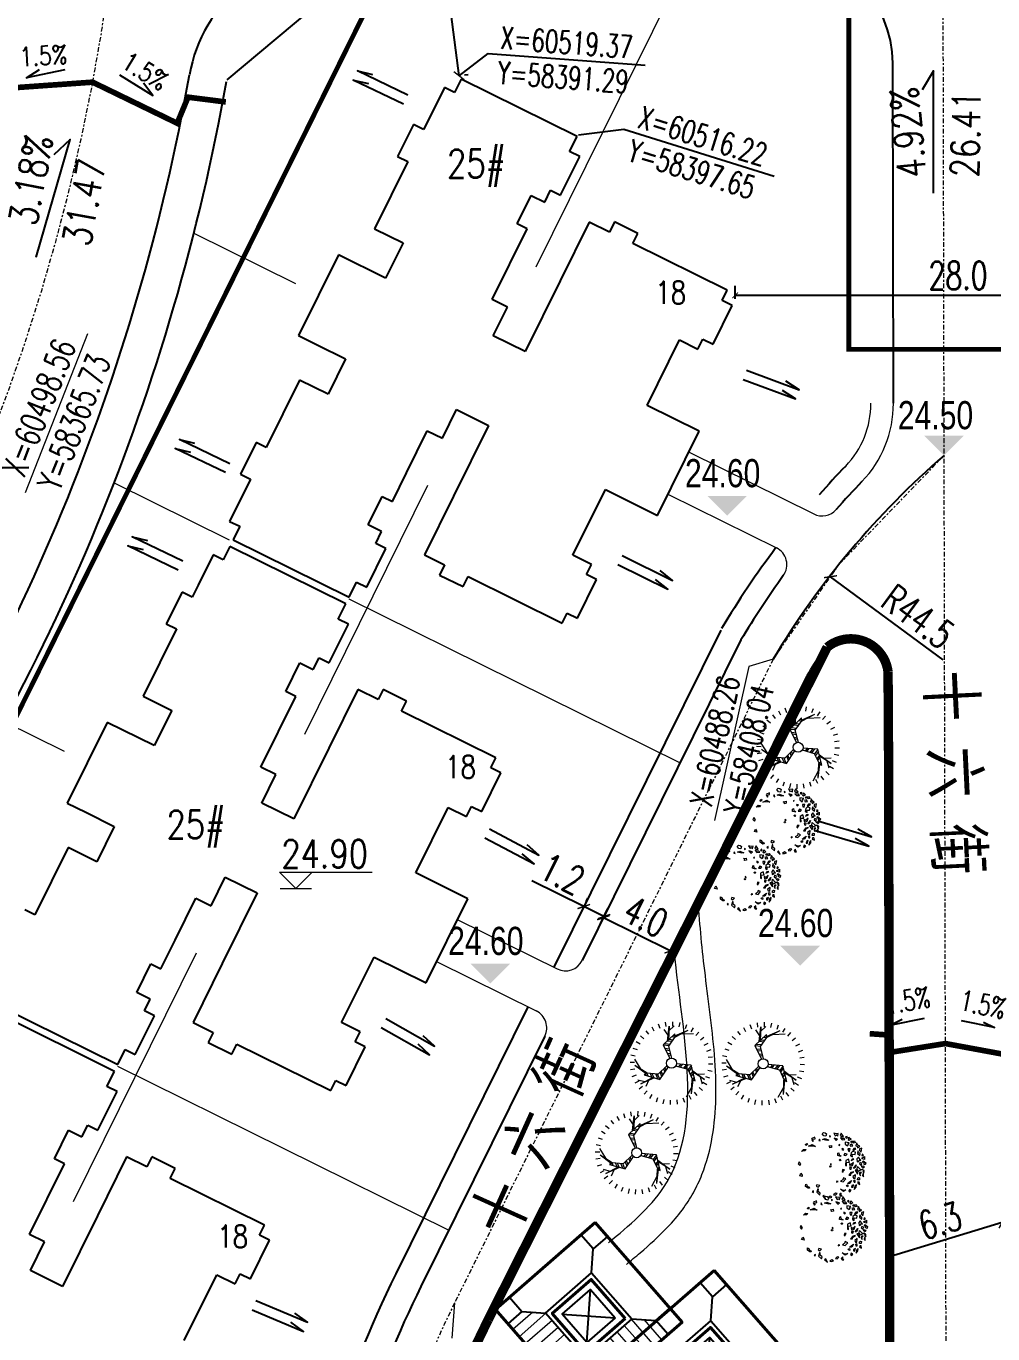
# Model space of a CAD drawing. Header units: inches. Extents: x 393 to 1582, y 246 to 1188.
# Drawn here: x 1332.2 to 1383.8, y 661.5 to 731.2 of the extents above; entities that cross this region are included whole.
import ezdxf

# ---------------------------------------------------------------- set-up
doc = ezdxf.new("R2010")
doc.units = ezdxf.units.IN
doc.header["$MEASUREMENT"] = 0
for name, pattern in [('CENTERX2', [4, 2.5, -0.5, 0.5, -0.5]), ('DASHED2', [0.375, 0.25, -0.125]), ('DOTE', [2.42, 2, -0.2, 0.02, -0.2])]:
    doc.linetypes.add(name, pattern=pattern)
for name, color, linetype in [('biaogao-now', 7, 'Continuous'), ('buildcoor', 7, 'Continuous'), ('DIM', 4, 'Continuous'), ('drain', 4, 'Continuous'), ('ELEV', 1, 'Continuous'), ('JZ', 4, 'Continuous'), ('LAWN', 3, 'Continuous'), ('PUB_TEXT', 7, 'Continuous'), ('ROAD-TEXT', 4, 'Continuous'), ('roaddim', 2, 'Continuous'), ('roadradiu', 3, 'Continuous'), ('rod', 1, 'Continuous'), ('YSX', 7, 'Continuous'), ('公共绿地', 3, 'Continuous'), ('外墙', 42, 'Continuous'), ('建筑层数', 7, 'Continuous'), ('车库边线', 4, 'DOTE')]:
    doc.layers.add(name, color=color, linetype=linetype)
for name, color, linetype, lineweight in [('buildelev', 2, 'Continuous', 20), ('HATCH', 64, 'Continuous', 9), ('jz1', 40, 'Continuous', 40), ('ROAD', 1, 'Continuous', 25), ('ROAD-CENTER', 7, 'CENTERX2', 18), ('ROAD-ZB', 4, 'Continuous', 15), ('walk', 2, 'Continuous', 18), ('围墙', 75, 'FENCELINE1', 15), ('建筑型号', 2, 'Continuous', 18), ('树', 84, 'Continuous', 15)]:
    doc.layers.add(name, color=color, linetype=linetype, lineweight=lineweight)
doc.styles.add('-黑体', font='simhei.ttf', dxfattribs={"width": 0.8})
doc.styles.add('_HZTXT', font='txt.shx', dxfattribs={"width": 0.8, "bigfont": 'hztxt.shx'})
doc.styles.add('DIM_FONT', font='SIMPLEX.shx', dxfattribs={"width": 0.8})
doc.styles.add('FLS', font='', dxfattribs={"width": 0.8})
doc.styles.add('HZ', font='simplex.shx', dxfattribs={"width": 0.7, "bigfont": 'hztxt.shx'})
doc.styles.add('RO', font='romans.shx', dxfattribs={"width": 0.8})
doc.styles.get('FLS').set_extended_font_data('创艺繁隶书')
doc.linetypes.add('FENCELINE1', pattern='A,0.25,-0.1,[133,ltypeshp.shx,S=0.1,R=0,X=-0.1,Y=0],-0.1,1', length=1.45)
doc.dimstyles.new('NORMAL', dxfattribs={"dimtxt": 1.5, "dimasz": 0.3, "dimexe": 0.5, "dimexo": 0.3, "dimgap": 0.3, "dimtad": 1, "dimdec": 1, "dimzin": 1, "dimdsep": 46, "dimtxsty": 'HZ', "dimblk": 'ARCHTICK', "dimcen": 0, "dimclrt": 256, "dimadec": 0, "dimazin": 0, "dimtfac": 1, "dimtdec": 1, "dimtofl": 0, "dimtmove": 0, "dimatfit": 3, "dimldrblk": 'ARCHTICK', "dimfxl": 1, "dimtolj": 2, "dimtzin": 0, "dimarcsym": 0})

# ---------------------------------------------------------------- blocks, each defined once
blk = doc.blocks.new('pm10')
at = {"layer": 'ROAD-TEXT', "const_width": 0.3}
blk.add_lwpolyline([(58362.619, 60514.036), (58364.86, 60513.62), (58364.515, 60512.064), (58369.839, 60511.948), (58374.126, 60509.35), (58374.829, 60510.68), (58376.813, 60510.239)], dxfattribs=at)
at = {"layer": 'ROAD-TEXT', "ltscale": 0.3}
for points in [[(58368.425, 60512.744), (58366.351, 60512.496), (58367.078, 60512.882)], [(58371.306, 60512.208), (58372.97, 60510.947), (58372.537, 60511.648)]]:
    blk.add_lwpolyline(points, dxfattribs=at)
at = {"layer": 'ROAD-TEXT', "ltscale": 0.3, "style": 'DIM_FONT', "width": 0.8}
for rotation, p in [(358.1475, (58366.075, 60513.139)), (323.45295, (58371.356, 60512.621))]:
    blk.add_text('1.5%', height=1, rotation=rotation, dxfattribs=at).set_placement(p)
blk = doc.blocks.new('_ARCHTICK')
at = {"color": 0, "linetype": 'ByBlock', "const_width": 0.15}
blk.add_lwpolyline([(-0.5, -0.5), (0.5, 0.5)], dxfattribs=at)
blk = doc.blocks.new('*D241')
at = {"layer": 'DEFPOINTS', "color": 0, "ltscale": 0.3, "transparency": 16777216}
for p in [(1398.437, 716.876), (1370.029, 716.385), (1398.437, 716.387)]:
    blk.add_point(p, dxfattribs=at)
at = {"layer": 'DIM', "color": 0, "lineweight": -2, "ltscale": 0.3, "transparency": 16777216}
for p, q in [((1370.029, 716.685), (1370.029, 717.374)), ((1398.437, 716.687), (1398.437, 717.376)), ((1370.029, 716.874), (1398.437, 716.876))]:
    blk.add_line(p, q, dxfattribs=at)
at = {"layer": 'DIM', "color": 0, "lineweight": -2, "ltscale": 0.3, "transparency": 16777216, "xscale": 0.3, "yscale": 0.3, "zscale": 0.3}
for p, rotation in [((1370.029, 716.874), 180.0042632160774), ((1398.437, 716.876), 0.00426321607739326)]:
    blk.add_blockref('_ARCHTICK', p, dxfattribs=dict(at, rotation=rotation))
at = {"layer": 'DIM', "ltscale": 0.3, "transparency": 16777216, "insert": (1381.915, 717.924), "char_height": 1.5, "attachment_point": 5, "rotation": 0.00426, "style": 'HZ'}
blk.add_mtext('\\A2;28.0', dxfattribs=at)
blk = doc.blocks.new('bg')
at = {"layer": 'buildelev'}
blk.add_line((403415.903, 597892.095), (403417.408, 597892.095), dxfattribs=at)
blk.add_lwpolyline([(403417.451, 597892.89), (403416.656, 597892.095), (403415.86, 597892.89), (403420.35, 597892.89)], dxfattribs=at)
blk = doc.blocks.new('A$C1C5E2274')
at = {"layer": 'HATCH'}
for p, q in [((2.833, 6.555), (3.25, 4.997)), ((3.247, 6.666), (3.664, 5.108)), ((3.661, 6.776), (4.078, 5.219)), ((4.075, 6.887), (4.492, 5.33)), ((4.489, 6.998), (4.839, 5.691)), ((4.903, 7.109), (5.142, 6.216)), ((1.177, 6.111), (1.492, 4.934)), ((1.591, 6.222), (2.008, 4.664)), ((2.005, 6.333), (2.422, 4.775)), ((2.419, 6.444), (2.836, 4.886)), ((4.826, 5.669), (6.151, 6.024)), ((5.129, 6.194), (6.04, 6.438)), ((4.704, 5.192), (6.261, 5.61)), ((4.814, 4.778), (6.372, 5.196)), ((4.925, 4.364), (6.483, 4.782)), ((5.036, 3.95), (6.594, 4.368)), ((5.147, 3.536), (6.705, 3.954)), ((5.258, 3.122), (6.816, 3.54)), ((5.369, 2.708), (6.927, 3.126)), ((5.879, 2.401), (7.038, 2.712))]:
    blk.add_line(p, q, dxfattribs=at)
at = {"layer": 'JZ'}
for p, q in [((5.195, 6.308), (4.655, 5.373)), ((1.975, 4.655), (1.04, 5.195)), ((6.308, 2.154), (5.373, 2.693)), ((2.693, 1.975), (2.154, 1.04))]:
    blk.add_line(p, q, dxfattribs=at)
for points in [[(4.975, 7.129), (5.796, 7.348), (6.015, 6.528), (5.195, 6.308)], [(0, 5.796), (0.821, 6.015), (1.04, 5.195), (0.22, 4.975)], [(1.975, 4.655), (4.655, 5.373), (5.373, 2.693), (2.693, 1.975)], [(2.634, 4.275), (4.275, 4.715), (4.715, 3.074), (3.074, 2.634)], [(6.308, 2.154), (7.129, 2.374), (7.348, 1.553), (6.528, 1.333)], [(1.333, 0.821), (2.154, 1.04), (2.374, 0.22), (1.553, 0)]]:
    blk.add_lwpolyline(points, close=True, dxfattribs=at)
for points in [[(4.715, 3.074), (2.634, 4.275)], [(4.275, 4.715), (3.074, 2.634)]]:
    blk.add_lwpolyline(points, dxfattribs=at)
at = {"layer": 'jz1'}
for points in [[(1.553, 0), (7.348, 1.553), (5.796, 7.348), (0, 5.796)], [(2.238, 4.504), (4.504, 5.111), (5.111, 2.845), (2.845, 2.238)]]:
    blk.add_lwpolyline(points, close=True, dxfattribs=at)
blk = doc.blocks.new('A$C45DD124F')
at = {"layer": 'YSX', "extrusion": (0, 0, -1), "xscale": 0.8000000000006148, "yscale": 0.7999999999992724, "zscale": -0.8, "rotation": 72.08396600042862}
blk.add_blockref('A$C1C5E2274', (-0.626, -1.182), dxfattribs=at)
blk = doc.blocks.new('t2')
for p, q in [((-0.72, 3.23), (-0.64, 2.88)), ((-0.15, 3.3), (-0.13, 2.95)), ((0.43, 3.28), (0.38, 2.92)), ((0.99, 3.16), (0.88, 2.81)), ((-2.24, 2.44), (-1.99, 2.17)), ((-1.78, 2.79), (-1.59, 2.49)), ((-1.34, 2.61), (-1.58, 1.52)), ((-1.34, 2.61), (-1.51, 1.47)), ((-1.44, 2), (-0.89, 2.82)), ((-1.27, 3.06), (-1.13, 2.72)), ((1.53, 2.93), (1.36, 2.62)), ((2.01, 2.62), (1.79, 2.34)), ((2.44, 2.24), (2.17, 1.99)), ((-2.93, 1.53), (-2.62, 1.36)), ((-2.62, 2.01), (-2.34, 1.79)), ((-1.95, 1.1), (-2.53, 1.12)), ((-1.63, 0.77), (-2.5, 1.58)), ((-2.5, 1.58), (-1.63, 0.89)), ((-2.3, 1.92), (-2.2, 1.35)), ((-1.73, 1.61), (-1.56, 0.32)), ((-1.53, 1.47), (-1.73, 1.61)), ((-1.24, 0.62), (-1.53, 1.47)), ((1.06, 1.19), (0.28, 0.27)), ((2.26, 0.7), (1.06, 1.19)), ((1.48, 1.02), (2.62, 1.38)), ((2.62, 1.38), (1.59, 0.97)), ((1.93, 1.14), (2.23, 1.63)), ((2.81, 1.03), (2.27, 1.23)), ((2.79, 1.78), (2.49, 1.59)), ((3.06, 1.27), (2.72, 1.13)), ((-3.28, 0.43), (-2.92, 0.38)), ((-3.16, 0.99), (-2.81, 0.88)), ((-1.56, 0.32), (-0.37, 0.11)), ((-0.31, 0.25), (-1.24, 0.62)), ((0.37, 0.14), (1.16, 0.76)), ((1.16, 0.76), (2.04, 0.59)), ((2.93, -0.14), (2.03, 0.57)), ((2.04, 0.59), (2.26, 0.7)), ((2.93, -0.14), (2.11, 0.61)), ((2.45, 0.24), (2.89, -0.64)), ((3.23, 0.72), (2.88, 0.64)), ((3.3, 0.15), (2.95, 0.13)), ((-3.3, -0.15), (-2.95, -0.13)), ((-3.23, -0.72), (-2.88, -0.64)), ((-0.06, -0.39), (0.08, -1.38)), ((0.5, -1.51), (0.1, -0.38)), ((3.16, -0.99), (2.81, -0.88)), ((3.28, -0.43), (2.92, -0.38)), ((-3.06, -1.27), (-2.72, -1.13)), ((-2.79, -1.78), (-2.49, -1.59)), ((-2.44, -2.24), (-2.17, -1.99)), ((-1.59, -2.47), (-0.52, -2.05)), ((-0.53, -2.3), (0.5, -1.51)), ((-0.51, -2.07), (-0.53, -2.3)), ((0.08, -1.38), (-0.51, -2.07)), ((0.14, -1.8), (-0.12, -2.95)), ((-0.12, -2.95), (0.04, -1.86)), ((2.62, -2.01), (2.34, -1.79)), ((2.93, -1.53), (2.62, -1.36)), ((-2.01, -2.62), (-1.79, -2.34)), ((-1.02, -2.25), (-1.99, -2.18)), ((-1.59, -2.47), (-0.52, -2.13)), ((-1.53, -2.93), (-1.36, -2.62)), ((-0.99, -3.16), (-0.88, -2.81)), ((-0.52, -2.95), (-0.07, -2.58)), ((-0.43, -3.28), (-0.38, -2.92)), ((0.03, -2.24), (0.29, -2.75)), ((0.15, -3.3), (0.13, -2.95)), ((0.72, -3.23), (0.64, -2.88)), ((1.27, -3.06), (1.13, -2.72)), ((1.78, -2.79), (1.59, -2.49)), ((2.24, -2.44), (1.99, -2.17))]:
    blk.add_line(p, q)
at = {"color": 0}
for p, q in [((-1.71, 1.46), (-1.64, 1.54)), ((-1.69, 1.3), (-1.53, 1.47)), ((-1.65, 0.98), (-1.44, 1.2)), ((-1.63, 0.82), (-1.39, 1.07)), ((1.07, 1.18), (1.21, 0.75)), ((1.22, 1.12), (1.35, 0.72)), ((-1.58, 0.5), (-1.3, 0.8)), ((-1.56, 0.34), (-1.25, 0.67)), ((-1.28, 0.27), (-1.03, 0.54)), ((-1.14, 0.24), (-0.91, 0.49)), ((-0.85, 0.19), (-0.66, 0.39)), ((-0.7, 0.16), (-0.54, 0.34)), ((0.49, 0.53), (0.57, 0.29)), ((0.59, 0.64), (0.67, 0.38)), ((0.78, 0.86), (0.88, 0.54)), ((0.88, 0.98), (0.99, 0.62)), ((1.52, 1), (1.62, 0.67)), ((1.67, 0.94), (1.76, 0.65)), ((1.97, 0.81), (2.04, 0.59)), ((2.12, 0.75), (2.15, 0.64)), ((0.21, -0.69), (-0.03, -0.64)), ((0.26, -0.83), (-0.01, -0.77)), ((0.36, -1.11), (0.03, -1.03)), ((-0.28, -2.11), (-0.51, -2.06)), ((-0.02, -1.92), (-0.32, -1.85)), ((0.11, -1.82), (-0.23, -1.74)), ((0.36, -1.62), (-0.05, -1.53)), ((0.41, -1.25), (0.05, -1.17)), ((0.49, -1.52), (0.05, -1.42)), ((-0.41, -2.21), (-0.52, -2.19))]:
    blk.add_line(p, q, dxfattribs=at)
blk.add_circle((0, 0), 0.397)
at = {"style": 'DIM_FONT', "width": 0.8, "flags": 9}
for tag in ['XSIZE', 'YSIZE']:
    blk.add_attdef(tag, (0, 0), '', height=0.000997, rotation=122.3352, dxfattribs=at)
blk = doc.blocks.new('GPPMTR01')
at = {"color": 0, "linetype": 'ByBlock'}
for points in [[(-0.354, 0.404), (-0.335, 0.371), (-0.312, 0.378), (-0.293, 0.408)], [(-0.298, 0.355), (-0.259, 0.362), (-0.24, 0.402), (-0.263, 0.4), (-0.275, 0.378)], [(-0.263, 0.454), (-0.27, 0.431), (-0.248, 0.431), (-0.243, 0.447)], [(-0.215, 0.443), (-0.218, 0.456), (-0.242, 0.475), (-0.199, 0.486), (-0.199, 0.449)], [(-0.166, 0.433), (-0.207, 0.386), (-0.18, 0.371), (-0.137, 0.387), (-0.147, 0.409), (-0.165, 0.407)], [(-0.173, 0.469), (-0.151, 0.518), (-0.12, 0.516), (-0.128, 0.487), (-0.144, 0.498), (-0.151, 0.48), (-0.145, 0.47)], [(-0.127, 0.461), (-0.133, 0.429), (-0.111, 0.428), (-0.096, 0.459)], [(-0.106, 0.53), (-0.073, 0.496), (-0.058, 0.515), (-0.035, 0.504), (-0.038, 0.545), (-0.064, 0.53)], [(-0.079, 0.401), (-0.097, 0.371), (-0.064, 0.359), (-0.049, 0.371)], [(-0.038, 0.477), (-0.055, 0.454), (-0.043, 0.424), (-0.032, 0.439)], [(0.007, 0.443), (-0.026, 0.412), (-0.02, 0.382), (0.016, 0.352), (0.045, 0.367), (0.01, 0.386), (0.034, 0.42)], [(0.005, 0.559), (-0.005, 0.523), (0.016, 0.511), (0.051, 0.519)], [(0.01, 0.485), (0.042, 0.462), (0.084, 0.477), (0.066, 0.492), (0.042, 0.485)], [(0.105, 0.53), (0.084, 0.519), (0.099, 0.504), (0.114, 0.511)], [(0.158, 0.447), (0.096, 0.443), (0.105, 0.412), (0.146, 0.393), (0.155, 0.416), (0.14, 0.428)], [(0.131, 0.488), (0.137, 0.5), (0.134, 0.53), (0.173, 0.507), (0.146, 0.481)], [(0.179, 0.477), (0.229, 0.496), (0.25, 0.473), (0.223, 0.458), (0.22, 0.477), (0.202, 0.469), (0.199, 0.458)], [(0.205, 0.439), (0.179, 0.42), (0.194, 0.405), (0.226, 0.416)], [(0.214, 0.359), (0.274, 0.374), (0.291, 0.409), (0.282, 0.336), (0.247, 0.333)], [(0.268, 0.45), (0.253, 0.435), (0.241, 0.409), (0.274, 0.428)], [(0.315, 0.416), (0.306, 0.401), (0.318, 0.39), (0.348, 0.393)], [(-0.482, 0.196), (-0.461, 0.207), (-0.432, 0.177), (-0.452, 0.154), (-0.494, 0.15), (-0.5, 0.177)], [(-0.412, 0.305), (-0.364, 0.304), (-0.367, 0.328), (-0.343, 0.337), (-0.374, 0.364), (-0.382, 0.335)], [(-0.393, 0.241), (-0.408, 0.23), (-0.396, 0.226)], [(-0.304, 0.31), (-0.343, 0.272), (-0.298, 0.279)], [(-0.215, 0.295), (-0.215, 0.276), (-0.206, 0.283)], [(-0.123, 0.314), (-0.144, 0.295), (-0.135, 0.287), (-0.115, 0.295)], [(-0.064, 0.207), (-0.085, 0.184), (-0.115, 0.203), (-0.115, 0.219), (-0.085, 0.207), (-0.052, 0.226)], [(-0.032, 0.317), (-0.058, 0.295), (-0.043, 0.264), (-0.023, 0.291)], [(0.045, 0.295), (0.042, 0.249), (0.105, 0.211), (0.119, 0.219), (0.069, 0.245), (0.096, 0.283)], [(0.084, 0.371), (0.072, 0.344), (0.081, 0.321), (0.084, 0.344)], [(0.128, 0.336), (0.137, 0.287), (0.114, 0.272), (0.146, 0.26), (0.158, 0.302)], [(0.179, 0.272), (0.167, 0.245), (0.185, 0.238), (0.199, 0.253)], [(0.199, 0.291), (0.179, 0.352), (0.211, 0.31)], [(0.25, 0.325), (0.241, 0.298), (0.312, 0.302), (0.282, 0.329)], [(0.253, 0.268), (0.241, 0.226), (0.259, 0.177), (0.274, 0.203), (0.253, 0.219)], [(0.303, 0.268), (0.309, 0.219), (0.336, 0.215), (0.351, 0.234)], [(0.321, 0.363), (0.306, 0.34), (0.327, 0.325), (0.356, 0.325), (0.327, 0.336)], [(0.351, 0.382), (0.348, 0.371), (0.368, 0.355), (0.392, 0.359)], [(0.386, 0.257), (0.368, 0.272), (0.365, 0.287), (0.377, 0.298), (0.401, 0.283)], [(0.401, 0.207), (0.383, 0.219), (0.365, 0.211), (0.368, 0.196), (0.392, 0.192)], [(0.431, 0.26), (0.419, 0.245), (0.436, 0.23), (0.466, 0.249)], [(0.442, 0.203), (0.451, 0.169), (0.487, 0.139), (0.472, 0.181)], [(-0.482, 0.014), (-0.506, 0.025), (-0.514, -0.024), (-0.506, -0.036), (-0.464, -0.036), (-0.47, -0.024), (-0.494, -0.017)], [(-0.446, 0.071), (-0.432, 0.055), (-0.414, 0.067)], [(-0.417, 0.109), (-0.411, 0.15), (-0.357, 0.188), (-0.369, 0.162)], [(-0.283, 0.139), (-0.269, 0.181), (-0.239, 0.166), (-0.248, 0.139), (-0.263, 0.15)], [(-0.02, 0.033), (-0.035, 0.025), (-0.026, 0.017), (-0.014, 0.021)], [(-0.02, 0.188), (-0.008, 0.192), (0.001, 0.177), (-0.02, 0.169)], [(0.152, 0.162), (0.137, 0.139), (0.158, 0.12), (0.176, 0.128), (0.161, 0.143)], [(0.25, 0.086), (0.271, 0.063), (0.274, 0.021), (0.303, 0.052), (0.285, 0.109)], [(0.348, 0.173), (0.377, 0.128), (0.356, 0.097), (0.354, 0.128)], [(0.401, 0.078), (0.398, 0.063), (0.374, 0.067), (0.377, 0.09)], [(0.428, 0.025), (0.431, -0.021), (0.377, -0.043), (0.41, -0.013)], [(0.422, 0.166), (0.419, 0.135), (0.439, 0.12), (0.451, 0.139)], [(0.451, 0.074), (0.469, 0.052), (0.484, 0.063), (0.472, 0.093)], [(-0.467, -0.131), (-0.464, -0.157), (-0.482, -0.154), (-0.485, -0.127)], [(-0.437, -0.131), (-0.429, -0.066), (-0.381, -0.04), (-0.408, -0.078)], [(-0.42, -0.26), (-0.432, -0.218), (-0.411, -0.188), (-0.402, -0.214), (-0.411, -0.229)], [(0.256, -0.013), (0.241, -0.028), (0.253, -0.04)], [(0.407, -0.119), (0.389, -0.138), (0.398, -0.176), (0.419, -0.154)], [(0.436, -0.066), (0.442, -0.097), (0.466, -0.097), (0.481, -0.074), (0.46, -0.078)], [(-0.266, -0.366), (-0.304, -0.374), (-0.283, -0.4), (-0.251, -0.393)], [(0.17, -0.286), (0.137, -0.317), (0.149, -0.336), (0.176, -0.321)], [(0.205, -0.332), (0.199, -0.343), (0.235, -0.378), (0.294, -0.359), (0.274, -0.34), (0.235, -0.351)], [(0.327, -0.305), (0.333, -0.328), (0.389, -0.313)], [(0.416, -0.218), (0.389, -0.233), (0.392, -0.271), (0.407, -0.248)], [(-0.115, -0.473), (-0.138, -0.438), (-0.106, -0.438), (-0.085, -0.446)], [(0.072, -0.48), (0.042, -0.461), (0.06, -0.45), (0.066, -0.454), (0.096, -0.454), (0.096, -0.438), (0.125, -0.442), (0.114, -0.461)], [(0.188, -0.431), (0.211, -0.423), (0.188, -0.408)]]:
    blk.add_lwpolyline(points, close=True, dxfattribs=at)
blk.add_circle((0, 0), 0.01, dxfattribs=at)
blk = doc.blocks.new('psss')
at = {"layer": 'drain', "ltscale": 3}
for points in [[(-2.979, 0.527), (0.007, 0.531), (-0.808, 0.714)], [(-2.967, -0.004), (0, 0), (-0.815, 0.183)]]:
    blk.add_lwpolyline(points, dxfattribs=at)
blk = doc.blocks.new('*D297')
at = {"layer": 'DEFPOINTS', "color": 0, "ltscale": 0.3, "transparency": 16777216}
for p in [(1384.259, 667.458), (1378.263, 665.624), (1378.263, 665.624)]:
    blk.add_point(p, dxfattribs=at)
at = {"layer": 'roaddim', "color": 0, "lineweight": -2, "ltscale": 0.3, "transparency": 16777216}
for p, q in [((1384.259, 667.458), (1378.263, 665.624)), ((1384.347, 667.171), (1384.406, 666.98)), ((1378.175, 665.911), (1378.117, 666.102))]:
    blk.add_line(p, q, dxfattribs=at)
at = {"layer": 'roaddim', "color": 0, "lineweight": -2, "ltscale": 0.3, "transparency": 16777216, "xscale": 0.5, "yscale": 0.5, "zscale": 0.5}
for p, rotation in [((1384.259, 667.458), 17.00651249891057), ((1378.263, 665.624), 197.0065124989106)]:
    blk.add_blockref('_ARCHTICK', p, dxfattribs=dict(at, rotation=rotation))
at = {"layer": 'roaddim', "ltscale": 0.3, "transparency": 16777216, "insert": (1380.954, 667.545), "char_height": 1.5, "attachment_point": 5, "rotation": 17.00651, "style": 'HZ'}
blk.add_mtext('\\A2;6.3', dxfattribs=at)
blk = doc.blocks.new('*D447')
at = {"layer": 'DEFPOINTS', "color": 0, "ltscale": 0.3, "transparency": 16777216}
for p in [(1362.715, 683.105), (1366.594, 681.925), (1366.299, 681.33)]:
    blk.add_point(p, dxfattribs=at)
at = {"layer": 'roaddim', "color": 0, "lineweight": -2, "ltscale": 0.3, "transparency": 16777216}
for p, q in [((1362.848, 683.373), (1363.231, 684.148)), ((1363.009, 683.7), (1366.594, 681.925)), ((1366.432, 681.599), (1366.815, 682.374))]:
    blk.add_line(p, q, dxfattribs=at)
at = {"layer": 'roaddim', "color": 0, "lineweight": -2, "ltscale": 0.3, "transparency": 16777216, "xscale": 0.5, "yscale": 0.5, "zscale": 0.5}
for p, rotation in [((1363.009, 683.7), 153.6676546169381), ((1366.594, 681.925), 333.6676546169381)]:
    blk.add_blockref('_ARCHTICK', p, dxfattribs=dict(at, rotation=rotation))
at = {"layer": 'roaddim', "ltscale": 0.3, "transparency": 16777216, "insert": (1365.267, 683.754), "char_height": 1.5, "attachment_point": 5, "rotation": 333.66765, "style": 'HZ'}
blk.add_mtext('\\A2;4.0', dxfattribs=at)
blk = doc.blocks.new('pm5')
at = {"layer": 'ROAD-TEXT', "ltscale": 0.1}
blk.add_lwpolyline([(58043.027, 60408.655, 0.3, 0.3, 0), (58043.097, 60409.679, 0.3, 0.3, 0), (58044.026, 60409.706, 0.3, 0.3, 0), (58044.026, 60409.706, 0.3, 0.3, 0), (58043.541, 60412.693, 0.3, 0.3, 0), (58044.089, 60415.717, 0.3, 0.3, 0), (58043.44, 60421.194, 0.3, 0.3, 0), (58042.669, 60421.172, 0.3, 0.3, 0), (58042.642, 60422, 0, 0, 0)], format="xyseb", dxfattribs=at)
for points in [[(58042.657, 60418.003), (58042.871, 60417.185), (58042.871, 60419.533)], [(58042.388, 60414.725), (58042.671, 60415.31), (58042.322, 60413.539)], [(58042.265, 60410.391), (58042.553, 60409.808), (58042.19, 60411.577)]]:
    blk.add_lwpolyline(points, dxfattribs=at)
at = {"layer": 'ROAD-TEXT', "style": 'RO', "width": 0.7}
for rotation, p in [(91.05048, (58042.28, 60416.825)), (78.72126, (58041.749, 60413.385)), (100.33803, (58042.011, 60409.55))]:
    blk.add_text('1.5%', height=1.1, rotation=rotation, dxfattribs=at).set_placement(p)
blk = doc.blocks.new('*D458')
at = {"layer": 'DEFPOINTS', "color": 0, "ltscale": 0.3, "transparency": 16777216}
for p in [(1352.948, 747.223), (1352.948, 747.223), (1355.311, 728.579)]:
    blk.add_point(p, dxfattribs=at)
at = {"layer": 'DIM', "color": 0, "lineweight": -2, "ltscale": 0.3, "transparency": 16777216}
for p, q in [((1355.311, 728.579), (1352.948, 747.223)), ((1353.245, 747.261), (1353.444, 747.286)), ((1355.609, 728.617), (1355.807, 728.642))]:
    blk.add_line(p, q, dxfattribs=at)
at = {"layer": 'DIM', "color": 0, "lineweight": -2, "ltscale": 0.3, "transparency": 16777216, "xscale": 0.5, "yscale": 0.5, "zscale": 0.5}
for p, rotation in [((1352.948, 747.223), 97.22374754154184), ((1355.311, 728.579), 277.2237475415419)]:
    blk.add_blockref('_ARCHTICK', p, dxfattribs=dict(at, rotation=rotation))
at = {"layer": 'DIM', "ltscale": 0.3, "transparency": 16777216, "insert": (1355.171, 738.033), "char_height": 1.5, "attachment_point": 5, "rotation": 277.22375, "style": 'HZ'}
blk.add_mtext('\\A2;18.8', dxfattribs=at)
blk = doc.blocks.new('*D492')
at = {"layer": 'DEFPOINTS', "color": 0, "ltscale": 0.3, "transparency": 16777216}
for p in [(1358.601, 931.789), (1401.243, 584.396)]:
    blk.add_point(p, dxfattribs=at)
at = {"layer": 'roadradiu', "color": 0, "lineweight": -2, "ltscale": 0.3, "transparency": 16777216}
blk.add_line((1359.887, 921.316), (1358.601, 931.789), dxfattribs=at)
at = {"layer": 'roadradiu', "color": 0, "lineweight": -2, "ltscale": 0.3, "transparency": 16777216, "xscale": 0.3, "yscale": 0.3, "zscale": 0.3, "rotation": 96.9979633637875}
blk.add_blockref('_ARCHTICK', (1358.601, 931.789), dxfattribs=at)
at = {"layer": 'roadradiu', "ltscale": 0.3, "transparency": 16777216, "insert": (1360.573, 924.347), "char_height": 1.5, "attachment_point": 5, "rotation": 276.99796, "style": 'HZ'}
blk.add_mtext('\\A2;R350.0', dxfattribs=at)
blk = doc.blocks.new('*D366')
at = {"layer": 'DEFPOINTS', "color": 0, "ltscale": 0.3, "transparency": 16777216}
for p in [(1186.267, 889.56), (1351.243, 417.562)]:
    blk.add_point(p, dxfattribs=at)
at = {"layer": 'roadradiu', "color": 0, "lineweight": -2, "ltscale": 0.3, "transparency": 16777216}
blk.add_line((1189.23, 881.081), (1186.267, 889.56), dxfattribs=at)
at = {"layer": 'roadradiu', "color": 0, "lineweight": -2, "ltscale": 0.3, "transparency": 16777216, "xscale": 0.5, "yscale": 0.5, "zscale": 0.5, "rotation": 109.2659378040136}
blk.add_blockref('_ARCHTICK', (1186.267, 889.56), dxfattribs=at)
at = {"layer": 'roadradiu', "ltscale": 0.3, "transparency": 16777216, "insert": (1189.256, 884.189), "char_height": 1.5, "attachment_point": 5, "rotation": 289.26594, "style": 'HZ'}
blk.add_mtext('\\A2;R500.0', dxfattribs=at)
blk = doc.blocks.new('*D436')
at = {"layer": 'DEFPOINTS', "color": 0, "ltscale": 0.3, "transparency": 16777216}
for p in [(1361.964, 684.293), (1361.964, 684.293), (1363.039, 683.761)]:
    blk.add_point(p, dxfattribs=at)
at = {"layer": 'walk', "color": 0, "lineweight": -2, "ltscale": 0.3, "transparency": 16777216}
for p, q in [((1361.964, 684.293), (1359.186, 685.669)), ((1362.097, 684.562), (1362.186, 684.741)), ((1363.039, 683.761), (1361.964, 684.293)), ((1363.173, 684.029), (1363.261, 684.209))]:
    blk.add_line(p, q, dxfattribs=at)
at = {"layer": 'walk', "color": 0, "lineweight": -2, "ltscale": 0.3, "transparency": 16777216, "xscale": 0.5, "yscale": 0.5, "zscale": 0.5}
for p, rotation in [((1361.964, 684.293), 153.6494663795572), ((1363.039, 683.761), 333.6494663795572)]:
    blk.add_blockref('_ARCHTICK', p, dxfattribs=dict(at, rotation=rotation))
at = {"layer": 'walk', "ltscale": 0.3, "transparency": 16777216, "insert": (1360.817, 686.033), "char_height": 1.5, "attachment_point": 5, "rotation": 333.64947, "style": 'HZ'}
blk.add_mtext('\\A2;1.2', dxfattribs=at)

msp = doc.modelspace()

# ---------------------------------------------------------------- linework, layer by layer
at = {"layer": 'biaogao-now', "color": 0, "ltscale": 0.3}
for radius, start, end in [(44.375, 130.82015, 149.20984), (47.575, 136.05964, 138.56318), (46.375, 136.05964, 138.56318)]:
    msp.add_arc((1410.179, 674.761), radius, start, end, dxfattribs=at)
at = {"layer": 'buildcoor', "color": 0, "ltscale": 0.3}
for points in [[(1355.311, 728.579), (1356.863, 729.757)], [(1356.863, 729.757), (1365.241, 729.145)], [(1361.674, 725.43), (1364.1, 725.733)], [(1364.1, 725.733), (1372.117, 723.228)]]:
    msp.add_lwpolyline(points, dxfattribs=at)
at = {"layer": 'ELEV', "color": 0}
for points in [[(1380.106, 709.399), (1382.228, 709.399), (1381.167, 708.338)], [(1368.547, 706.184), (1370.668, 706.184), (1369.608, 705.123)], [(1368.547, 706.184), (1370.668, 706.184), (1369.608, 705.123)], [(1372.436, 682.207), (1374.558, 682.207), (1373.497, 681.147)], [(1372.436, 682.207), (1374.558, 682.207), (1373.497, 681.147)], [(1355.924, 681.254), (1358.045, 681.254), (1356.985, 680.193)], [(1355.924, 681.254), (1358.045, 681.254), (1356.985, 680.193)]]:
    msp.add_solid(points, dxfattribs=at)
at = {"layer": 'ROAD', "color": 0}
for p, q in [((1349.33, 733.727), (1342.929, 728.355)), ((1378.466, 711.118), (1378.427, 729.24)), ((1369.265, 699.033), (1360.362, 681.058)), ((1370.341, 698.501), (1361.881, 681.421)), ((1373.851, 696.59), (1356.868, 662.274)), ((1378.321, 638.594), (1378.197, 696.568)), ((1358.984, 678.95), (1351.938, 664.714)), ((1359.885, 677.388), (1353.283, 664.049))]:
    msp.add_line(p, q, dxfattribs=at)
for centre, radius, start, end in [((1348.822, 727.227), 8, 90, 169.96556), ((1372.427, 729.227), 6, 0.12254, 90), ((1230.658, 748.136), 112, 325.12521, 349.96556), ((1230.658, 748.136), 114, 325.12521, 349.96556), ((1410.179, 674.761), 47.575, 142.95308, 149.20984), ((1410.179, 674.761), 46.375, 144.13595, 149.20984), ((1410.179, 674.761), 46.375, 144.13595, 149.20984), ((1376.197, 696.564), 2, 0.12254, 147.31614), ((1410.179, 674.761), 42.375, 147.31614, 149.20984), ((1404.368, 638.765), 58.5, 153.66765, 162.92998), ((1404.368, 638.765), 57, 153.66765, 162.01079), ((1404.368, 638.765), 53, 153.66765, 189.5758)]:
    msp.add_arc(centre, radius, start, end, dxfattribs=at)
at = {"layer": 'ROAD-CENTER', "color": 5, "ltscale": 0.1}
for p, q in [((1381.321, 638.6), (1380.798, 882.992)), ((1375.574, 702.539), (1381.172, 708.343)), ((1372.059, 697.477), (1375.574, 702.539)), ((1372.059, 697.477), (1355.075, 663.161))]:
    msp.add_line(p, q, dxfattribs=at)
for centre, radius, start, end in [((1230.658, 748.136), 107, 325.12521, 13.09782), ((1404.368, 638.765), 55, 153.66765, 195.9686)]:
    msp.add_arc(centre, radius, start, end, dxfattribs=at)
at = {"layer": 'ROAD-TEXT', "color": 0}
for points in [[(1380.598, 722.324), (1380.598, 722.324), (1380.598, 728.844), (1380, 727.826)], [(1332.768, 718.907), (1332.768, 718.907), (1334.577, 725.171), (1333.72, 724.36)], [(1332.768, 718.907), (1332.768, 718.907), (1334.577, 725.171), (1333.72, 724.36)]]:
    msp.add_lwpolyline(points, dxfattribs=at)
at = {"layer": 'ROAD-ZB', "color": 0, "ltscale": 0.3}
for points in [[(1332.197, 706.361), (1335.525, 714.83)], [(1370.76, 697.082), (1368.924, 688.886)], [(1372.059, 697.477), (1370.76, 697.082)], [(1355.075, 663.161), (1354.924, 661.282)]]:
    msp.add_lwpolyline(points, dxfattribs=at)
at = {"layer": 'roadradiu', "color": 0, "ltscale": 0.3}
msp.add_line((1381.123, 697.446), (1375.113, 701.875), dxfattribs=at)
at = {"layer": 'rod', "color": 0, "ltscale": 0.3}
msp.add_arc((1230.658, 748.136), 102, 341.41031, 357.52454, dxfattribs=at)
at = {"layer": 'walk', "color": 0}
for p, q in [((1367.579, 708.504), (1374.219, 705.218)), ((1366.47, 706.263), (1372.23, 703.413)), ((1355.248, 683.589), (1360.541, 680.969)), ((1354.139, 681.348), (1359.432, 678.728))]:
    msp.add_line(p, q, dxfattribs=at)
at = {"layer": 'walk', "color": 0, "ltscale": 0.3}
for centre, radius, start, end in [((1372.466, 711.105), 4.8, 316.05964, 0.12254), ((1372.466, 711.105), 6, 316.05964, 0.12254), ((1374.663, 706.114), 1, 243.66768, 318.56318), ((1371.786, 702.517), 1, 324.13595, 63.66768)]:
    msp.add_arc(centre, radius, start, end, dxfattribs=at)
at = {"layer": 'walk', "color": 0}
for centre, start, end in [((1360.985, 681.865), 243.66768, 333.64947), ((1358.989, 677.832), 333.66765, 63.66768)]:
    msp.add_arc(centre, 1, start, end, dxfattribs=at)
at = {"layer": '公共绿地', "color": 0, "linetype": 'FENCELINE1', "ltscale": 0.1, "const_width": 0.5}
msp.add_lwpolyline([(1354.038, 627.157), (1365.039, 626.574, 0.443121), (1378.321, 638.594), (1378.205, 692.687), (1378.181, 696.794, 0.591722), (1374.94, 698.12, 1.287619), (1374.94, 698.12), (1356.868, 662.274, 0.211233)], format="xyb", close=True, dxfattribs=at)
at = {"layer": '围墙', "color": 0, "ltscale": 0.2}
for p, q in [((1359.422, 718.399), (1367.008, 733.727)), ((1341.176, 720.177), (1346.591, 717.497)), ((1336.931, 706.88), (1343.068, 703.843)), ((1347.091, 693.484), (1353.656, 706.748)), ((1349.432, 700.693), (1367.096, 691.951)), ((1331.07, 694.16), (1334.259, 692.582)), ((1334.759, 668.568), (1341.324, 681.833)), ((1337.1, 675.778), (1354.762, 667.037))]:
    msp.add_line(p, q, dxfattribs=at)
at = {"layer": '外墙', "color": 2, "ltscale": 0.1}
for p, q in [((1355.423, 728.399), (1355.068, 727.682)), ((1361.607, 725.338), (1355.423, 728.399)), ((1354.53, 727.948), (1353.732, 726.335)), ((1355.068, 727.682), (1354.53, 727.948)), ((1353.732, 726.335), (1353.421, 725.708)), ((1352.884, 725.974), (1352.041, 724.271)), ((1353.421, 725.708), (1352.884, 725.974)), ((1361.208, 724.532), (1361.607, 725.338)), ((1352.041, 724.271), (1352.579, 724.005)), ((1360.725, 722.204), (1361.745, 724.266)), ((1361.745, 724.266), (1361.208, 724.532)), ((1352.579, 724.005), (1350.804, 720.42)), ((1358.406, 720.674), (1359.16, 722.198)), ((1359.16, 722.198), (1359.877, 721.843)), ((1359.877, 721.843), (1360.187, 722.47)), ((1360.187, 722.47), (1360.725, 722.204)), ((1362.252, 720.779), (1360.699, 717.643)), ((1363.327, 720.247), (1362.252, 720.779)), ((1363.593, 720.785), (1363.327, 720.247)), ((1364.848, 720.164), (1363.593, 720.785)), ((1350.804, 720.42), (1352.328, 719.666)), ((1357.081, 716.644), (1358.944, 720.408)), ((1358.944, 720.408), (1358.406, 720.674)), ((1364.582, 719.626), (1364.848, 720.164)), ((1352.328, 719.666), (1351.396, 717.784)), ((1369.601, 717.142), (1364.582, 719.626)), ((1348.887, 719.026), (1346.758, 714.724)), ((1351.396, 717.784), (1348.887, 719.026)), ((1360.699, 717.643), (1358.836, 713.878)), ((1357.887, 716.245), (1357.081, 716.644)), ((1369.335, 716.604), (1369.601, 717.142)), ((1369.872, 716.338), (1369.335, 716.604)), ((1357.133, 714.721), (1357.887, 716.245)), ((1368.852, 714.277), (1369.872, 716.338)), ((1346.758, 714.724), (1347.744, 714.236)), ((1358.836, 713.878), (1357.133, 714.721)), ((1365.332, 710.998), (1367.062, 714.493)), ((1367.062, 714.493), (1368.048, 714.005)), ((1368.048, 714.005), (1368.314, 714.543)), ((1368.314, 714.543), (1368.852, 714.277)), ((1347.744, 714.236), (1349.267, 713.482)), ((1349.267, 713.482), (1348.336, 711.6)), ((1346.812, 712.354), (1345.038, 708.769)), ((1348.336, 711.6), (1346.812, 712.354)), ((1368.111, 709.623), (1365.332, 710.998)), ((1354.427, 709.254), (1355.181, 710.778)), ((1355.181, 710.778), (1356.884, 709.935)), ((1352.512, 707.413), (1353.621, 709.653)), ((1353.621, 709.653), (1354.427, 709.254)), ((1356.884, 709.935), (1355.021, 706.171)), ((1365.893, 705.142), (1368.111, 709.623)), ((1344.5, 709.035), (1343.657, 707.332)), ((1345.038, 708.769), (1344.5, 709.035)), ((1344.195, 707.066), (1343.086, 704.825)), ((1343.657, 707.332), (1344.195, 707.066)), ((1351.758, 705.889), (1352.512, 707.413)), ((1350.466, 704.632), (1351.22, 706.155)), ((1351.22, 706.155), (1351.758, 705.889)), ((1355.021, 706.171), (1353.469, 703.034)), ((1361.385, 703.021), (1363.114, 706.517)), ((1363.114, 706.517), (1365.893, 705.142)), ((1343.086, 704.825), (1343.624, 704.559)), ((1343.624, 704.559), (1343.269, 703.842)), ((1351.183, 704.277), (1350.466, 704.632)), ((1350.872, 703.649), (1351.183, 704.277)), ((1343.091, 703.484), (1342.737, 702.767)), ((1349.276, 700.423), (1343.091, 703.484)), ((1343.269, 703.842), (1349.45, 700.783)), ((1350.39, 701.322), (1351.41, 703.383)), ((1351.41, 703.383), (1350.872, 703.649)), ((1342.199, 703.033), (1341.4, 701.42)), ((1342.737, 702.767), (1342.199, 703.033)), ((1353.469, 703.034), (1354.544, 702.502)), ((1362.37, 702.533), (1361.385, 703.021)), ((1354.544, 702.502), (1354.278, 701.964)), ((1354.278, 701.964), (1355.533, 701.343)), ((1362.104, 701.996), (1362.37, 702.533)), ((1362.642, 701.73), (1362.104, 701.996)), ((1341.4, 701.42), (1341.09, 700.792)), ((1349.45, 700.783), (1349.849, 701.59)), ((1349.849, 701.59), (1350.39, 701.322)), ((1355.533, 701.343), (1355.799, 701.881)), ((1355.799, 701.881), (1360.818, 699.397)), ((1361.622, 699.668), (1362.642, 701.73)), ((1340.552, 701.058), (1339.709, 699.356)), ((1341.09, 700.792), (1340.552, 701.058)), ((1348.876, 699.616), (1349.276, 700.423)), ((1360.818, 699.397), (1361.084, 699.934)), ((1361.084, 699.934), (1361.622, 699.668)), ((1339.709, 699.356), (1340.247, 699.089)), ((1348.394, 697.289), (1349.414, 699.35)), ((1349.414, 699.35), (1348.876, 699.616)), ((1340.247, 699.089), (1338.473, 695.504)), ((1346.074, 695.759), (1346.829, 697.283)), ((1346.829, 697.283), (1347.546, 696.928)), ((1347.546, 696.928), (1347.856, 697.555)), ((1347.856, 697.555), (1348.394, 697.289)), ((1346.612, 695.493), (1346.074, 695.759)), ((1349.92, 695.864), (1348.368, 692.727)), ((1350.996, 695.332), (1349.92, 695.864)), ((1351.262, 695.869), (1350.996, 695.332)), ((1352.516, 695.248), (1351.262, 695.869)), ((1338.473, 695.504), (1339.996, 694.75)), ((1344.749, 691.729), (1346.612, 695.493)), ((1352.25, 694.711), (1352.516, 695.248)), ((1339.996, 694.75), (1339.065, 692.868)), ((1357.269, 692.227), (1352.25, 694.711)), ((1336.555, 694.11), (1334.426, 689.808)), ((1339.065, 692.868), (1336.555, 694.11)), ((1348.368, 692.727), (1346.505, 688.963)), ((1357.003, 691.689), (1357.269, 692.227)), ((1345.556, 691.329), (1344.749, 691.729)), ((1357.541, 691.423), (1357.003, 691.689)), ((1344.802, 689.806), (1345.556, 691.329)), ((1356.521, 689.361), (1357.541, 691.423)), ((1334.426, 689.808), (1335.412, 689.32)), ((1346.505, 688.963), (1344.802, 689.806)), ((1353.001, 686.082), (1354.731, 689.578)), ((1354.731, 689.578), (1355.717, 689.09)), ((1355.717, 689.09), (1355.983, 689.628)), ((1355.983, 689.628), (1356.521, 689.361)), ((1335.412, 689.32), (1336.936, 688.566)), ((1336.936, 688.566), (1336.004, 686.684)), ((1334.481, 687.438), (1332.706, 683.853)), ((1336.004, 686.684), (1334.481, 687.438)), ((1355.779, 684.707), (1353.001, 686.082)), ((1342.096, 684.339), (1342.85, 685.862)), ((1342.85, 685.862), (1344.553, 685.02)), ((1340.18, 682.497), (1341.289, 684.738)), ((1341.289, 684.738), (1342.096, 684.339)), ((1344.553, 685.02), (1342.69, 681.255)), ((1353.561, 680.226), (1355.779, 684.707)), ((1332.706, 683.853), (1332.169, 684.12)), ((1339.426, 680.974), (1340.18, 682.497)), ((1338.134, 679.716), (1338.889, 681.24)), ((1338.889, 681.24), (1339.426, 680.974)), ((1342.69, 681.255), (1341.137, 678.119)), ((1349.053, 678.106), (1350.783, 681.601)), ((1350.783, 681.601), (1353.561, 680.226)), ((1338.851, 679.361), (1338.134, 679.716)), ((1330.937, 678.927), (1337.118, 675.868)), ((1338.541, 678.734), (1338.851, 679.361)), ((1336.944, 675.508), (1330.76, 678.568)), ((1338.058, 676.407), (1339.079, 678.468)), ((1339.079, 678.468), (1338.541, 678.734)), ((1341.137, 678.119), (1342.213, 677.586)), ((1342.213, 677.586), (1341.947, 677.049)), ((1350.039, 677.618), (1349.053, 678.106)), ((1349.773, 677.08), (1350.039, 677.618)), ((1341.947, 677.049), (1343.201, 676.428)), ((1343.201, 676.428), (1343.468, 676.965)), ((1343.468, 676.965), (1348.486, 674.481)), ((1350.311, 676.814), (1349.773, 677.08)), ((1337.118, 675.868), (1337.517, 676.674)), ((1337.517, 676.674), (1338.058, 676.407)), ((1349.29, 674.753), (1350.311, 676.814)), ((1336.545, 674.701), (1336.944, 675.508)), ((1348.486, 674.481), (1348.753, 675.019)), ((1348.753, 675.019), (1349.29, 674.753)), ((1336.062, 672.374), (1337.083, 674.435)), ((1337.083, 674.435), (1336.545, 674.701)), ((1335.214, 672.012), (1335.525, 672.64)), ((1335.525, 672.64), (1336.062, 672.374)), ((1333.743, 670.844), (1334.497, 672.367)), ((1334.497, 672.367), (1335.214, 672.012)), ((1332.418, 666.813), (1334.281, 670.577)), ((1334.281, 670.577), (1333.743, 670.844)), ((1337.589, 670.949), (1336.036, 667.812)), ((1338.664, 670.416), (1337.589, 670.949)), ((1338.93, 670.954), (1338.664, 670.416)), ((1340.185, 670.333), (1338.93, 670.954)), ((1339.919, 669.795), (1340.185, 670.333)), ((1344.938, 667.311), (1339.919, 669.795)), ((1336.036, 667.812), (1334.173, 664.048)), ((1344.672, 666.774), (1344.938, 667.311)), ((1333.224, 666.414), (1332.418, 666.813)), ((1332.47, 664.89), (1333.224, 666.414)), ((1344.189, 664.446), (1345.209, 666.507)), ((1345.209, 666.507), (1344.672, 666.774)), ((1334.173, 664.048), (1332.47, 664.89)), ((1340.67, 661.167), (1342.399, 664.662)), ((1342.399, 664.662), (1343.385, 664.175)), ((1343.385, 664.175), (1343.651, 664.712)), ((1343.651, 664.712), (1344.189, 664.446))]:
    msp.add_line(p, q, dxfattribs=at)
at = {"layer": '树', "color": 0}
for points, knots in [([(1364.233, 665.219), (1364.474, 665.42), (1364.721, 665.626), (1365.463, 666.261), (1365.962, 666.708), (1366.706, 667.493), (1366.971, 667.8), (1367.431, 668.418), (1367.631, 668.727), (1367.979, 669.355), (1368.13, 669.678), (1368.52, 670.661), (1368.697, 671.336), (1368.929, 672.702), (1368.985, 673.392), (1369.034, 675.619), (1368.873, 677.166), (1368.595, 679.421), (1368.496, 680.163), (1368.327, 681.558), (1368.258, 682.217), (1368.139, 683.525), (1368.089, 684.171), (1368.045, 684.827), (1368.044, 684.841), (1368.043, 684.855)], [0, 0, 0, 0, 0.909831, 0.909831, 2.729494, 2.729494, 3.792719, 3.792719, 4.723437, 4.723437, 5.654155, 5.654155, 7.515592, 7.515592, 9.377028, 9.377028, 13.509768, 13.509768, 15.588351, 15.588351, 17.537019, 17.537019, 19.485686, 19.485686, 19.528712, 19.528712, 19.528712, 19.528712]), ([(1363.272, 666.371), (1364.38, 667.294), (1368.604, 670.815), (1367.269, 677.357), (1366.79, 681.841), (1366.751, 682.243)], [0, 0, 0, 0, 4.166267, 15.893752, 17.060747, 17.060747, 17.060747, 17.060747])]:
    msp.add_open_spline(points, degree=3, knots=knots, dxfattribs=at)
at = {"layer": '车库边线', "color": 0, "linetype": 'DASHED2', "const_width": 0.25}
msp.add_lwpolyline([(1420.839, 732.576), (1385.32, 732.587), (1385.345, 713.996), (1376.09, 713.999), (1376.09, 732.587), (1350.595, 732.576), (1350.595, 732.576), (1350.595, 732.576), (1350.595, 732.576), (1291.935, 614.048), (1291.935, 614.048), (1291.935, 614.048), (1291.935, 581.006), (1420.841, 581.004), (1420.841, 581.004)], close=True, dxfattribs=at)

# ---------------------------------------------------------------- block references
at = {"layer": 'buildcoor', "color": 0}
for name, p, rotation in [('pm10', (-51180.993, -64927.858), 5.312211721992417), ('pm5', (-58850.313, 58908.478), 269.8214819323416)]:
    msp.add_blockref(name, p, dxfattribs=dict(at, rotation=rotation))
at = {"layer": 'buildelev', "color": 0, "linetype": 'Continuous', "xscale": 1.099999999998545, "yscale": 1.099999999998545, "zscale": 1.1}
msp.add_blockref('bg', (-442411.707, -656996.056), dxfattribs=at)
at = {"layer": 'LAWN', "color": 0, "extrusion": (0, 0, -1), "xscale": 1.469664000028643, "yscale": 1.469663999858312, "zscale": -1.469664, "rotation": 225.9211086577906}
for p in [(-1362.312, 667.707), (-1368.667, 665.151)]:
    msp.add_blockref('A$C45DD124F', p, dxfattribs=at)
at = {"layer": 'ROAD', "color": 0, "xscale": -1, "rotation": 334.5199021949129}
for p in [(1349.67, 728.347), (1340.184, 708.701), (1337.666, 703.511)]:
    msp.add_blockref('psss', p, dxfattribs=at)
at = {"layer": 'ROAD', "color": 0}
for p, rotation in [((1373.245, 711.346), 339.4033223169193), ((1366.44, 701.201), 333.6176914475499), ((1377.149, 687.509), 343.5536970721983), ((1359.317, 686.564), 331.9733306376903), ((1353.745, 676.387), 330.3625175002832), ((1347.021, 661.649), 337.0838254014199)]:
    msp.add_blockref('psss', p, dxfattribs=dict(at, rotation=rotation))
at = {"layer": 'roadradiu', "color": 0, "ltscale": 0.3, "xscale": 0.4999999999999998, "yscale": 0.4999999999999998, "zscale": 0.4999999999999998, "rotation": 143.6111894104111}
msp.add_blockref('_ARCHTICK', (1375.113, 701.875), dxfattribs=at)
at = {"layer": '树'}
for name, p, xscale, yscale, zscale, rotation in [('t2', (1373.385, 692.782), 0.6671807999634088, 0.6671807998791337, 0.6671808000000001, 66.027374180966), ('GPPMTR01', (1372.679, 688.785), 3.485684247348809, 3.485684247345489, 3.485684247348809, 300.5404110417522), ('GPPMTR01', (1370.558, 685.75), 3.485684247348809, 3.485684247345489, 3.485684247348809, 300.5404110417522), ('t2', (1366.637, 675.944), 0.6671807999634088, 0.6671807998791337, 0.6671808000000001, 66.027374180966), ('t2', (1371.524, 675.913), 0.6671807999634088, 0.6671807998791337, 0.6671808000000001, 66.027374180966), ('t2', (1364.782, 671.168), 0.6671807999634088, 0.6671807998791337, 0.6671808000000001, 66.027374180966), ('GPPMTR01', (1375.099, 670.435), 3.485684247348809, 3.485684247345489, 3.485684247348809, 300.5404110417522), ('GPPMTR01', (1375.196, 667.039), 3.485684247348809, 3.485684247345489, 3.485684247348809, 300.5404110417522)]:
    msp.add_blockref(name, p, dxfattribs=dict(at, xscale=xscale, yscale=yscale, zscale=zscale, rotation=rotation))

# ---------------------------------------------------------------- texts
at = {"layer": 'buildcoor', "color": 0, "ltscale": 0.3, "style": 'HZ', "width": 0.7}
for s, rotation, p in [('X=60519.37', 355.82, (1357.483, 730.012)), ('Y=58391.29', 355.82, (1357.348, 728.157)), ('X=60516.22', 342.65, (1364.762, 725.84)), ('Y=58397.65', 342.65, (1364.207, 724.065))]:
    msp.add_text(s, height=1.2, rotation=rotation, dxfattribs=at).set_placement(p)
at = {"layer": 'buildelev', "color": 0, "style": 'RO', "width": 0.8}
msp.add_text('24.90', height=1.5, dxfattribs=at).set_placement((1345.836, 686.356))
at = {"layer": 'ELEV', "color": 0, "style": 'FLS', "width": 0.8}
for s, p in [('24.50', (1378.702, 709.735)), ('24.60', (1367.357, 706.643)), ('24.60', (1371.247, 682.666)), ('24.60', (1354.734, 681.712))]:
    msp.add_text(s, height=1.5, dxfattribs=at).set_placement(p)
at = {"layer": 'PUB_TEXT', "color": 0, "style": '-黑体', "width": 0.8}
for rotation, p in [(272.82009, (1380.248, 696.824)), (65.65304, (1358.112, 666.463))]:
    msp.add_text('十 六 街', height=2.5, rotation=rotation, dxfattribs=at).set_placement(p)
at = {"layer": 'ROAD-TEXT', "color": 0, "style": 'DIM_FONT', "width": 0.8}
for s, rotation, p in [('4.92%', 95.36771, (1380.212, 723.213)), ('26.41', 88.50574, (1383.004, 723.138)), ('3.18%', 79.2646, (1332.782, 720.509)), ('31.47', 79.2646, (1335.64, 719.414))]:
    msp.add_text(s, height=1.5, rotation=rotation, dxfattribs=at).set_placement(p)
at = {"layer": 'ROAD-ZB', "color": 0, "ltscale": 0.3, "style": 'HZ', "width": 0.7}
for s, height, rotation, p in [('X=60498.56', 1.3, 68.55, (1332.132, 707.084)), ('Y=58365.73', 1.3, 68.55, (1334.008, 706.348)), ('X=60488.26', 1.2, 77.37, (1368.763, 689.537)), ('Y=58408.04', 1.2, 77.37, (1370.578, 689.13))]:
    msp.add_text(s, height=height, rotation=rotation, dxfattribs=at).set_placement(p)
at = {"layer": 'roadradiu', "color": 0, "ltscale": 0.3, "insert": (1379.774, 699.745), "char_height": 1.5, "attachment_point": 5, "rotation": 323.61119, "style": 'HZ'}
msp.add_mtext('R44.5', dxfattribs=at)
at = {"layer": '建筑型号', "color": 0, "style": '_HZTXT', "width": 0.8}
for p in [(1354.67, 723.143, -0.937), (1339.719, 687.918, -0.937)]:
    msp.add_text('25#', height=1.5, dxfattribs=at).set_placement(p)
at = {"layer": '建筑层数', "color": 0, "style": 'DIM_FONT', "width": 0.8}
for p in [(1365.773, 716.422), (1354.572, 691.14), (1342.423, 666.112)]:
    msp.add_text('18', height=1.2, dxfattribs=at).set_placement(p)

# ---------------------------------------------------------------- dimensions: what is measured, and where the dimension line sits
at = {"layer": 'DIM', "color": 0, "ltscale": 0.3}
dim = msp.add_aligned_dim(p1=(1355.311, 728.579), p2=(1352.948, 747.223), distance=0, dimstyle='NORMAL', override={"dimasz": 0.5, "dimzin": 0}, dxfattribs=at)
dim.commit()
dim.dimension.update_dxf_attribs({"geometry": '*D458', "text_midpoint": (1355.171, 738.033)})
dim = msp.add_linear_dim(base=(1398.437, 716.876), p1=(1370.029, 716.385), p2=(1398.437, 716.387), angle=0.00426, text='28.0', dimstyle='NORMAL', override={"dimzin": 0}, dxfattribs=at)
dim.commit()
dim.dimension.update_dxf_attribs({"geometry": '*D241', "text_midpoint": (1381.915, 716.874), "dimtype": 161})
at = {"layer": 'roaddim', "color": 0, "ltscale": 0.3}
for p1, p2, distance, picture, middle in [((1362.715, 683.105), (1366.299, 681.33), 0.664, '*D447', (1365.267, 683.754)), ((1384.259, 667.458), (1378.263, 665.624), 0, '*D297', (1380.954, 667.545))]:
    dim = msp.add_aligned_dim(p1=p1, p2=p2, distance=distance, dimstyle='NORMAL', override={"dimasz": 0.5, "dimzin": 0}, dxfattribs=at)
    dim.commit()
    dim.dimension.update_dxf_attribs({"geometry": picture, "text_midpoint": middle})
at = {"layer": 'roadradiu', "color": 0, "ltscale": 0.3}
for center, mpoint, override, picture, middle in [((1401.243, 584.396), (1358.601, 931.789), {"dimzin": 0}, '*D492', (1359.531, 924.219)), ((1351.243, 417.562), (1186.267, 889.56), {"dimasz": 0.5, "dimzin": 0}, '*D366', (1188.265, 883.843))]:
    dim = msp.add_radius_dim(center=center, mpoint=mpoint, dimstyle='NORMAL', override=override, dxfattribs=at)
    dim.commit()
    dim.dimension.update_dxf_attribs({"geometry": picture, "text_midpoint": middle, "dimtype": 164})
at = {"layer": 'walk', "color": 0, "ltscale": 0.3}
dim = msp.add_aligned_dim(p1=(1363.039, 683.761), p2=(1361.964, 684.293), distance=0, dimstyle='NORMAL', override={"dimasz": 0.5, "dimzin": 0}, dxfattribs=at)
dim.commit()
dim.dimension.update_dxf_attribs({"geometry": '*D436', "text_midpoint": (1360.817, 686.033)})

doc.saveas('drawing.dxf')
